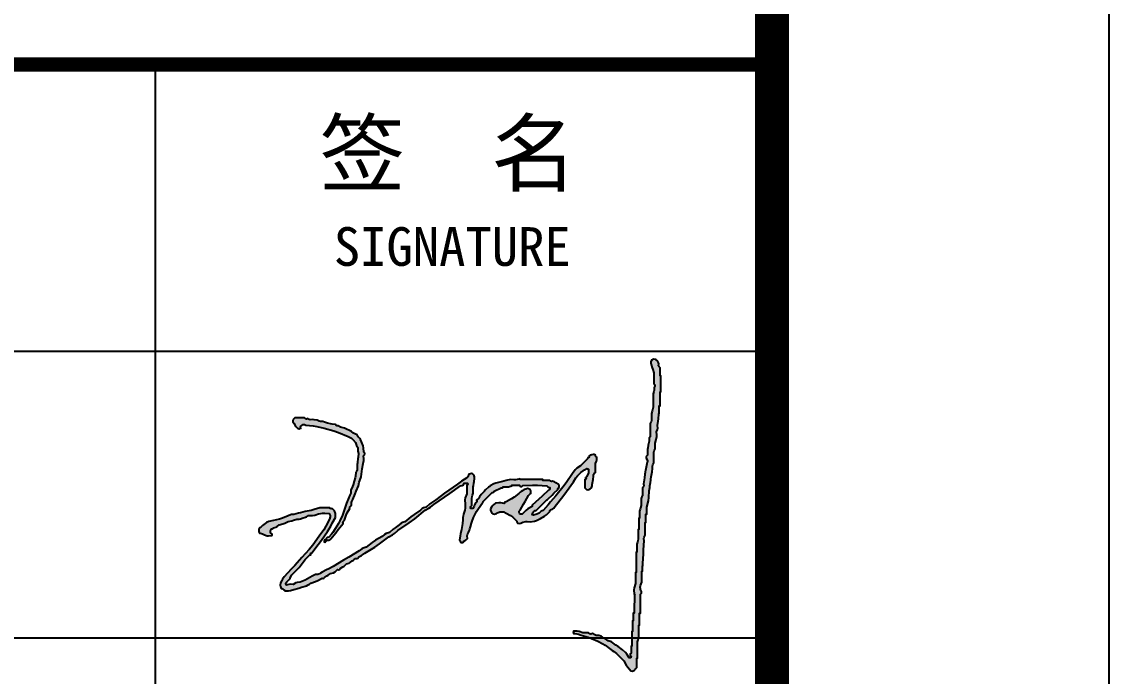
# Model space of a CAD drawing. Extents: x 40002367 to 40460080, y 192184 to 372766.
# Drawn here: x 40456855 to 40460080, y 207092 to 209033 of the extents above; entities that cross this region are included whole.
import ezdxf

# ---------------------------------------------------------------- set-up
doc = ezdxf.new("R2010")
doc.units = 0
doc.header["$LTSCALE"] = 1000
doc.header["$MEASUREMENT"] = 0
doc.layers.get('0').update_dxf_attribs({"linetype": 'CONTINUOUS'})
doc.layers.add('PUB_TEXT', color=7, linetype='CONTINUOUS')
doc.layers.add('PUB_TITLE', color=4, linetype='CONTINUOUS')
doc.styles.add('TQ', font='')
doc.styles.get('TQ').set_extended_font_data('SimSun')

# ---------------------------------------------------------------- blocks, each defined once
blk = doc.blocks.new('WG')
at = {"color": 247}
for points in [[(26645150.7, 433028.5), (26645154.8, 433026.6), (26645156.5, 433022.3), (26645154.9, 433018.1), (26645173.6, 433016.4), (26645183.1, 433014.3), (26645200.7, 433007.7), (26645240.7, 432996), (26645260.4, 432988.8), (26645298.7, 432972.3), (26645327.6, 432957.3), (26645341.6, 432948.4), (26645367.4, 432928.5), (26645384.4, 432917.4), (26645392.8, 432911.5), (26645409.1, 432899.3), (26645426.6, 432881.8), (26645435.3, 432873.1), (26645452.9, 432855.6), (26645467.4, 432830.9), (26645475.9, 432819), (26645494.5, 432797.2), (26645502.8, 432795.1), (26645508.6, 432796.2), (26645515.4, 432801.4), (26645521.2, 432807.2), (26645524.1, 432810.1), (26645530, 432816), (26645530, 432838.5), (26645530, 432849.7), (26645530, 432872.2), (26645531.6, 432872.2), (26645532.5, 432872.2), (26645534.1, 432872.2), (26645534.1, 432910.6), (26645534.1, 432929.8), (26645534.1, 432968.1), (26645537.5, 432981.4), (26645539.1, 432988.1), (26645542.5, 433001.4), (26645542.5, 433028.1), (26645542.5, 433041.4), (26645542.5, 433068.1), (26645544.1, 433068.1), (26645545, 433068.1), (26645546.6, 433068.1), (26645546.6, 433096.5), (26645546.6, 433110.6), (26645546.6, 433139), (26645548.3, 433139), (26645549.1, 433139), (26645550.8, 433139), (26645550.8, 433184), (26645550.8, 433206.5), (26645550.8, 433251.5), (26645557.2, 433256.9), (26645558.1, 433265.7), (26645552.9, 433272.3), (26645549.9, 433292.3), (26645551.3, 433303.7), (26645559.1, 433322.3), (26645559.1, 433349), (26645559.1, 433362.3), (26645559.1, 433389), (26645560.8, 433389), (26645561.6, 433389), (26645563.3, 433389), (26645563.3, 433394), (26645563.3, 433396.5), (26645563.3, 433401.5), (26645564.1, 433414.9), (26645564.5, 433421.5), (26645565.4, 433434.9), (26645568.7, 433488.2), (26645570.4, 433514.9), (26645573.7, 433568.2), (26645571.9, 433581.7), (26645573.4, 433589.7), (26645580, 433601.6), (26645580, 433631.6), (26645580, 433646.6), (26645580, 433676.6), (26645581.6, 433676.6), (26645582.5, 433676.6), (26645584.1, 433676.6), (26645584.1, 433696.6), (26645584.1, 433706.6), (26645584.1, 433726.6), (26645585.8, 433726.6), (26645586.6, 433726.6), (26645588.3, 433726.6), (26645588.3, 433743.3), (26645588.3, 433751.6), (26645588.3, 433768.3), (26645598.7, 433805.6), (26645601.7, 433825.4), (26645602.9, 433864.1), (26645606.2, 433884.1), (26645607.9, 433894.1), (26645611.2, 433914.1), (26645612.9, 433927.5), (26645613.7, 433934.1), (26645615.4, 433947.5), (26645618.7, 433967.5), (26645620.4, 433977.5), (26645623.7, 433997.5), (26645622.8, 434011), (26645624.2, 434018.6), (26645630, 434030.8), (26645630, 434055.8), (26645630, 434068.3), (26645630, 434093.3), (26645633.3, 434101.7), (26645635, 434105.9), (26645638.3, 434114.2), (26645637.9, 434136), (26645639.2, 434147.2), (26645644.6, 434168.4), (26645647.9, 434186.4), (26645648.3, 434195.9), (26645646.6, 434214.2), (26645652.7, 434228.2), (26645654, 434236.6), (26645652.9, 434251.7), (26645656.2, 434278.4), (26645657.9, 434291.7), (26645661.2, 434318.4), (26645662.1, 434325.1), (26645662.5, 434328.4), (26645663.3, 434335.1), (26645663.3, 434348.4), (26645663.3, 434355.1), (26645663.3, 434368.4), (26645665, 434368.4), (26645665.8, 434368.4), (26645667.5, 434368.4), (26645667.5, 434401.8), (26645667.5, 434418.4), (26645667.5, 434451.8), (26645669.2, 434451.8), (26645670, 434451.8), (26645671.7, 434451.8), (26645671.7, 434490.1), (26645671.7, 434509.3), (26645671.7, 434547.6), (26645670, 434547.6), (26645669.2, 434547.6), (26645667.5, 434547.6), (26645667.5, 434566), (26645667.5, 434575.1), (26645667.5, 434593.5), (26645664.2, 434598.5), (26645662.5, 434601), (26645659.2, 434606), (26645659.7, 434617.9), (26645658.3, 434624.5), (26645652.9, 434635.1), (26645645.4, 434641.9), (26645640, 434644.4), (26645630, 434645.6), (26645625.1, 434642.8), (26645622.6, 434641.5), (26645617.5, 434639.3), (26645613.6, 434630.1), (26645613.1, 434624.1), (26645615.4, 434614.3), (26645621, 434594.2), (26645624, 434584.2), (26645630, 434564.3), (26645630, 434539.3), (26645630, 434526.8), (26645630, 434501.8), (26645636.5, 434494.2), (26645637.2, 434485.4), (26645632.1, 434476.8), (26645632, 434461.6), (26645630.7, 434453.7), (26645625.8, 434439.3), (26645625.8, 434407.6), (26645625.8, 434391.8), (26645625.8, 434360.1), (26645622.5, 434345.1), (26645620.8, 434337.6), (26645617.5, 434322.6), (26645617.5, 434305.9), (26645617.5, 434297.6), (26645617.5, 434280.9), (26645614.1, 434274.2), (26645612.5, 434270.9), (26645609.1, 434264.2), (26645609.1, 434232.5), (26645609.1, 434216.7), (26645609.1, 434185), (26645603.6, 434176.3), (26645602.1, 434170.3), (26645602.9, 434160), (26645599.6, 434143.4), (26645597.9, 434135), (26645594.6, 434118.4), (26645593.7, 434114.2), (26645593.3, 434112.1), (26645592.5, 434107.9), (26645592.5, 434095.4), (26645592.5, 434089.2), (26645592.5, 434076.7), (26645585.2, 434067.5), (26645584.5, 434057.6), (26645590.4, 434047.5), (26645592.6, 434043), (26645592.6, 434039.5), (26645590.4, 434035), (26645587.1, 434015), (26645585.4, 434005), (26645582, 433985), (26645580, 433976.7), (26645579.2, 433972.6), (26645577.9, 433964.2), (26645574.5, 433940.8), (26645572.9, 433929.1), (26645569.5, 433905.8), (26645571.4, 433895.7), (26645569.7, 433888.9), (26645563.3, 433880.8), (26645563.3, 433862.5), (26645563.3, 433853.3), (26645563.3, 433835), (26645560, 433828.3), (26645558.3, 433825), (26645555, 433818.3), (26645555, 433801.6), (26645555, 433793.3), (26645555, 433776.6), (26645551.6, 433763.3), (26645550, 433756.6), (26645546.6, 433743.3), (26645546.6, 433726.6), (26645546.6, 433718.3), (26645546.6, 433701.6), (26645545, 433701.6), (26645544.1, 433701.6), (26645542.5, 433701.6), (26645542.5, 433674.9), (26645542.5, 433661.6), (26645542.5, 433634.9), (26645540.8, 433634.9), (26645540, 433634.9), (26645538.3, 433634.9), (26645538.3, 433613.2), (26645538.3, 433602.4), (26645538.3, 433580.7), (26645535, 433567.4), (26645533.3, 433560.7), (26645530, 433547.4), (26645530, 433529.1), (26645530, 433519.9), (26645530, 433501.5), (26645528.3, 433501.5), (26645527.5, 433501.5), (26645525.8, 433501.5), (26645525.8, 433453.2), (26645525.8, 433429), (26645525.8, 433380.7), (26645524.1, 433380.7), (26645523.3, 433380.7), (26645521.6, 433380.7), (26645521.6, 433354), (26645521.6, 433340.7), (26645521.6, 433314), (26645513.8, 433290), (26645512.1, 433276.7), (26645513.3, 433251.5), (26645516.5, 433250.3), (26645517.7, 433245.7), (26645515.4, 433243.2), (26645516.1, 433221.5), (26645515.7, 433210.5), (26645513.3, 433189), (26645513.3, 433169), (26645513.3, 433159), (26645513.3, 433139), (26645511.6, 433139), (26645510.8, 433139), (26645509.1, 433139), (26645509.1, 433120.6), (26645509.1, 433111.5), (26645509.1, 433093.1), (26645507.4, 433093.1), (26645506.6, 433093.1), (26645504.9, 433093.1), (26645504.9, 433068.1), (26645504.9, 433055.6), (26645504.9, 433030.6), (26645503.3, 433030.6), (26645502.4, 433030.6), (26645500.8, 433030.6), (26645500.8, 432995.6), (26645500.8, 432978.1), (26645500.8, 432943.1), (26645499.1, 432943.1), (26645498.3, 432943.1), (26645496.6, 432943.1), (26645496.6, 432926.4), (26645496.6, 432918.1), (26645496.6, 432901.4), (26645490.8, 432898.1), (26645489.7, 432889.4), (26645494.5, 432884.7), (26645495.5, 432878.9), (26645489.9, 432873.4), (26645484.1, 432874.3), (26645470.7, 432895.3), (26645462.5, 432905.1), (26645444.5, 432922.2), (26645418.6, 432940.4), (26645405.6, 432949.6), (26645379.9, 432968.1), (26645360.7, 432975.2), (26645351.3, 432979.9), (26645334.1, 432991), (26645323.9, 432999.2), (26645317.5, 433002.3), (26645304.9, 433005.6), (26645289.1, 433006.9), (26645280.8, 433009.7), (26645267.4, 433018.1), (26645257.7, 433015.1), (26645250.6, 433016.3), (26645242.4, 433022.3), (26645229.1, 433022.3), (26645222.4, 433022.3), (26645209, 433022.3), (26645188.3, 433029.9), (26645176.9, 433032.1), (26645154.9, 433032.7), (26645153.2, 433031), (26645152.4, 433030.2)], [(26643492, 434287.1), (26643489.7, 434279), (26643490.9, 434273), (26643496.2, 434266.3), (26643503, 434252.4), (26643507.8, 434245.7), (26643519.1, 434235), (26643523.1, 434233.5), (26643525.3, 434233.1), (26643529.5, 434233), (26643531.7, 434235.6), (26643534.7, 434236.4), (26643537.8, 434235), (26643536.1, 434242), (26643538.2, 434247.7), (26643544.1, 434251.7), (26643551.1, 434257.7), (26643559.1, 434258.5), (26643567, 434253.8), (26643610.6, 434249.1), (26643632.4, 434245.7), (26643675.4, 434237.1), (26643733.2, 434220.7), (26643761.7, 434210.6), (26643817.1, 434187.1), (26643837.2, 434176.9), (26643846.7, 434169.2), (26643860.8, 434151.7), (26643865.2, 434139.4), (26643868.2, 434133.4), (26643875.4, 434122.5), (26643875.3, 434107.4), (26643876.2, 434099.7), (26643879.6, 434085), (26643877.1, 434065), (26643875.8, 434055), (26643873.3, 434035), (26643872.5, 434028.3), (26643872.1, 434025), (26643871.2, 434018.3), (26643871.2, 434005), (26643871.2, 433998.3), (26643871.2, 433985), (26643867.9, 433980), (26643866.2, 433977.5), (26643862.9, 433972.5), (26643861.1, 433952.3), (26643859.4, 433942.2), (26643854.6, 433922.5), (26643847.8, 433900.3), (26643843.6, 433889.3), (26643833.7, 433868.3), (26643834.3, 433856.4), (26643832.9, 433849.8), (26643827.5, 433839.1), (26643808.5, 433792.2), (26643799.7, 433768.4), (26643783.7, 433720.3), (26643768.7, 433686.6), (26643759.9, 433670.2), (26643740, 433639.1), (26643727.1, 433617.6), (26643719.4, 433607.4), (26643702.5, 433589.1), (26643693.6, 433588.3), (26643687.5, 433581.3), (26643687.9, 433572.4), (26643682.4, 433573.4), (26643677.9, 433571.1), (26643675.4, 433566.1), (26643676.1, 433562.5), (26643680.3, 433560.4), (26643683.7, 433562), (26643687.9, 433566.1), (26643690, 433568.2), (26643694.1, 433572.4), (26643703.1, 433571.9), (26643708.8, 433574.2), (26643715, 433580.7), (26643744.4, 433616.3), (26643759, 433634.3), (26643787.9, 433670.3), (26643787.3, 433679.3), (26643789.6, 433685.1), (26643796.2, 433691.2), (26643806.6, 433719.5), (26643812.9, 433733.5), (26643827.5, 433759.9), (26643828.9, 433769.2), (26643831.4, 433774.1), (26643837.9, 433780.8), (26643837.5, 433794.5), (26643839.5, 433802.2), (26643846.2, 433814.1), (26643858.6, 433846.2), (26643865.3, 433862), (26643879.6, 433893.3), (26643883.4, 433915.4), (26643886.4, 433926.4), (26643894.2, 433947.5), (26643899.2, 433979.2), (26643901.7, 433995), (26643906.7, 434026.7), (26643910, 434044.7), (26643910.4, 434054.2), (26643908.8, 434072.5), (26643915.1, 434077.9), (26643916, 434086.8), (26643910.8, 434093.3), (26643909.1, 434119), (26643906.1, 434132.1), (26643896.2, 434155.9), (26643890.4, 434168.4), (26643886.5, 434174.5), (26643877.5, 434185), (26643874.7, 434189.9), (26643873.4, 434192.4), (26643871.2, 434197.5), (26643856.9, 434203), (26643850, 434206.9), (26643837.9, 434216.3), (26643821.2, 434224.6), (26643812.9, 434228.8), (26643796.2, 434237.1), (26643780.6, 434239.8), (26643772.8, 434242.4), (26643758.7, 434249.6), (26643751.4, 434250.9), (26643747.5, 434252.9), (26643742, 434258), (26643723.5, 434259.9), (26643714.2, 434261.6), (26643696.2, 434266.3), (26643684.1, 434268.9), (26643678, 434271), (26643667, 434276.7), (26643653.5, 434275.6), (26643645.9, 434277), (26643633.7, 434283), (26643617.3, 434286.3), (26643608.6, 434286.7), (26643592, 434285.1), (26643587, 434288.4), (26643584.5, 434290.1), (26643579.5, 434293.4), (26643571.7, 434290.1), (26643564.7, 434291.5), (26643558.7, 434297.6), (26643536.2, 434297.6), (26643524.9, 434297.6), (26643502.4, 434297.6), (26643498.2, 434293.4), (26643496.2, 434291.3)], [(26643287.8, 433637), (26643288.1, 433627.7), (26643288.9, 433622.9), (26643291.9, 433614.1), (26643304.2, 433612.2), (26643310.5, 433610), (26643321.1, 433603.7), (26643337, 433598.3), (26643346.2, 433597.4), (26643362.8, 433599.5), (26643366.6, 433601.4), (26643367.7, 433606.7), (26643364.9, 433609.9), (26643358.9, 433614.3), (26643356.5, 433619.1), (26643356.5, 433626.6), (26643359.3, 433631.4), (26643360.6, 433633.9), (26643362.8, 433639.1), (26643368.3, 433638.1), (26643372.8, 433640.3), (26643375.3, 433645.3), (26643389.5, 433649.9), (26643396.4, 433653.4), (26643408.6, 433662), (26643431, 433668.4), (26643442, 433672.6), (26643462.8, 433682.8), (26643483.2, 433687.1), (26643493.3, 433690.1), (26643512.8, 433697.4), (26643528, 433697), (26643536.1, 433698.3), (26643550.3, 433703.7), (26643564.4, 433707.4), (26643571.4, 433710.5), (26643583.7, 433718.3), (26643607.4, 433718.6), (26643619.7, 433720.8), (26643642, 433728.7), (26643666.8, 433732.1), (26643679.6, 433732.5), (26643704.5, 433730.8), (26643711.1, 433719.1), (26643711.7, 433709.8), (26643706.6, 433697.4), (26643686.2, 433654.6), (26643673.9, 433633.8), (26643646.2, 433595.3), (26643607.7, 433542.6), (26643587.2, 433517.1), (26643544.1, 433468.2), (26643501.3, 433422.6), (26643480.1, 433399.7), (26643437.8, 433353.6), (26643429, 433339.7), (26643424.9, 433332.6), (26643417, 433318.2), (26643414.8, 433304.9), (26643415.8, 433297.1), (26643421.1, 433284.8), (26643426.6, 433285.8), (26643431.1, 433283.6), (26643433.6, 433278.6), (26643437.7, 433277.8), (26643440.1, 433276.1), (26643442, 433272.3), (26643463.8, 433271.2), (26643475.2, 433272.5), (26643496.2, 433278.6), (26643526.2, 433287.6), (26643541.2, 433292.2), (26643571.2, 433301.5), (26643581.5, 433306.7), (26643586.5, 433309.7), (26643596.2, 433316.1), (26643623.7, 433326.5), (26643637.2, 433332.9), (26643662.9, 433347.3), (26643668.6, 433345.3), (26643673.6, 433346.8), (26643677.4, 433351.5), (26643692.3, 433359.6), (26643699.4, 433364.2), (26643712.9, 433374.4), (26643731.4, 433378.8), (26643740.9, 433384.1), (26643754.6, 433397.4), (26643761.5, 433395.6), (26643767.2, 433397.8), (26643771.2, 433403.6), (26643787.1, 433413), (26643794.8, 433418.5), (26643808.7, 433430.7), (26643823.4, 433435), (26643830.7, 433439.2), (26643842.1, 433449.5), (26643850.6, 433453.7), (26643854.6, 433456.9), (26643860.8, 433464), (26643869.8, 433463.4), (26643875.6, 433465.7), (26643881.7, 433472.4), (26643896.5, 433480.5), (26643903.6, 433485.1), (26643917.1, 433495.3), (26643975.9, 433530.2), (26644004.5, 433549.5), (26644058.8, 433591.2), (26644081.9, 433603.8), (26644093, 433611.5), (26644113, 433628.7), (26644180.1, 433674), (26644212.7, 433698.3), (26644275.5, 433749.5), (26644296.7, 433761), (26644306.8, 433767.7), (26644325.5, 433782.9), (26644389.2, 433826.6), (26644420.8, 433848.7), (26644483.9, 433893.3), (26644495, 433895.5), (26644501.2, 433900.1), (26644506.8, 433910), (26644514.3, 433910), (26644518.1, 433910), (26644525.6, 433910), (26644528.4, 433905.6), (26644526.3, 433899.3), (26644521.4, 433897.5), (26644521.4, 433877.5), (26644521.4, 433867.5), (26644521.4, 433847.5), (26644512.4, 433823.8), (26644510.2, 433810.3), (26644511, 433784.9), (26644511.1, 433761.4), (26644509.4, 433749.2), (26644502.6, 433726.6), (26644499.8, 433713.5), (26644498.9, 433706.7), (26644498.5, 433693.3), (26644495.1, 433669.9), (26644493.5, 433658.3), (26644490.1, 433634.9), (26644484, 433610.2), (26644481.5, 433597.6), (26644477.6, 433572.4), (26644480.5, 433567.6), (26644481.8, 433565.1), (26644483.9, 433559.9), (26644491.1, 433557.2), (26644497.3, 433558.5), (26644502.6, 433564.1), (26644512.6, 433570.4), (26644517.4, 433574.3), (26644525.6, 433582.8), (26644524.2, 433597.1), (26644525.6, 433605.3), (26644531.8, 433618.2), (26644536.8, 433631.6), (26644539.3, 433638.2), (26644544.3, 433651.6), (26644549.4, 433673.7), (26644552.7, 433684.6), (26644561, 433705.8), (26644580, 433742.3), (26644591, 433760), (26644615.2, 433793.3), (26644617.4, 433796.2), (26644618.3, 433798), (26644619.3, 433801.6), (26644640.2, 433822.5), (26644650.6, 433832.9), (26644671.4, 433853.7), (26644677.2, 433855.4), (26644680.2, 433857.4), (26644683.9, 433862), (26644700.6, 433870.4), (26644708.9, 433874.5), (26644725.6, 433882.9), (26644731.1, 433882.2), (26644735.4, 433884.3), (26644738.1, 433889.1), (26644758.2, 433888.4), (26644768.5, 433889.2), (26644788.1, 433893.3), (26644788.1, 433895), (26644788.1, 433895.8), (26644788.1, 433897.5), (26644806.5, 433897.5), (26644815.6, 433897.5), (26644834, 433897.5), (26644839.4, 433891.1), (26644848.2, 433890.2), (26644854.8, 433895.4), (26644911.4, 433897.9), (26644940, 433897.5), (26644996.5, 433893.3), (26645002, 433888.3), (26645005.9, 433886.4), (26645013.2, 433885), (26645014.9, 433878.1), (26645012.8, 433872.4), (26645006.9, 433868.3), (26644967.7, 433832.5), (26644948.1, 433814.6), (26644909, 433778.7), (26644909, 433776.2), (26644909, 433774.9), (26644909, 433772.4), (26644883.6, 433757), (26644871.6, 433747.6), (26644850.6, 433726.6), (26644843.9, 433725.3), (26644839.3, 433726.4), (26644834, 433730.8), (26644831.2, 433738), (26644832.6, 433744.2), (26644838.1, 433749.5), (26644858, 433784.6), (26644868, 433802.1), (26644888.1, 433837), (26644893.1, 433842), (26644895.6, 433844.5), (26644900.6, 433849.5), (26644902, 433858.8), (26644901, 433864.3), (26644896.5, 433872.5), (26644887.7, 433877.4), (26644880.9, 433878), (26644871.5, 433874.5), (26644864.1, 433873.3), (26644860.2, 433871.3), (26644854.8, 433866.2), (26644844.1, 433860.8), (26644838.9, 433857.3), (26644829.8, 433849.5), (26644801.7, 433826.9), (26644786.5, 433816.8), (26644754.8, 433799.5), (26644748.4, 433798), (26644744.9, 433795.1), (26644742.3, 433789.1), (26644722.5, 433792.4), (26644712.2, 433792.8), (26644692.3, 433791.2), (26644681.4, 433783.1), (26644676.3, 433778.4), (26644667.3, 433768.3), (26644662.8, 433757.5), (26644662.3, 433750.4), (26644665.2, 433739.1), (26644669.7, 433731.3), (26644675, 433727.8), (26644683.9, 433726.6), (26644697.6, 433730.6), (26644704.4, 433733.1), (26644717.3, 433739.1), (26644732.4, 433740.7), (26644741, 433739.3), (26644754.8, 433732.9), (26644780, 433719.1), (26644792, 433710.5), (26644813.1, 433691.2), (26644817.3, 433684.1), (26644819.1, 433680.3), (26644821.5, 433672.4), (26644835, 433671.3), (26644842.6, 433672.7), (26644854.8, 433678.7), (26644871.2, 433682), (26644879.9, 433682.4), (26644896.5, 433680.8), (26644922.2, 433685.2), (26644935.1, 433689.1), (26644959, 433699.5), (26644982.5, 433713.4), (26644993.7, 433722), (26645013.2, 433741.2), (26645013.5, 433745.7), (26645014.5, 433748.2), (26645017.3, 433751.6), (26645031.2, 433756.9), (26645038.1, 433762.3), (26645046.5, 433774.5), (26645090.3, 433831.7), (26645112, 433860.5), (26645154.9, 433918.3), (26645169, 433942.3), (26645178.1, 433953.7), (26645198.6, 433972.5), (26645212, 433983.5), (26645219.2, 433988.6), (26645234.1, 433997.5), (26645237.1, 433995.3), (26645238.8, 433994.5), (26645242.4, 433993.3), (26645244, 433978.2), (26645242.6, 433969.6), (26645236.1, 433955.8), (26645232.6, 433950.4), (26645230.5, 433947.8), (26645225.7, 433943.3), (26645228.6, 433938.9), (26645226.5, 433932.6), (26645221.6, 433930.8), (26645221.6, 433911.6), (26645221.6, 433902.1), (26645221.6, 433882.9), (26645225.7, 433878.7), (26645227.8, 433876.6), (26645232, 433872.5), (26645240.2, 433870.3), (26645246, 433871.5), (26645252.8, 433876.6), (26645258.1, 433880.5), (26645260.4, 433883.3), (26645263.2, 433889.1), (26645264.1, 433894.1), (26645264.5, 433896.6), (26645265.3, 433901.6), (26645268.6, 433921.6), (26645270.3, 433931.6), (26645273.6, 433951.7), (26645273.7, 433961), (26645276.6, 433966.9), (26645284.1, 433972.5), (26645284.1, 433994.2), (26645284.1, 434005), (26645284.1, 434026.7), (26645291.5, 434040.1), (26645293.4, 434048.8), (26645292.4, 434064.2), (26645287.3, 434067.3), (26645285, 434070.7), (26645284.1, 434076.7), (26645276.1, 434079.4), (26645271.5, 434079.8), (26645263.2, 434078.8), (26645256.5, 434076.6), (26645253.1, 434075.3), (26645246.6, 434072.5), (26645247.5, 434067), (26645245.3, 434062.5), (26645240.3, 434060), (26645238, 434057.1), (26645237.1, 434055.3), (26645236.1, 434051.7), (26645220.3, 434035.8), (26645212.4, 434027.9), (26645196.5, 434012.1), (26645174.1, 433999), (26645163.7, 433989.5), (26645148.6, 433968.3), (26645111.8, 433912.7), (26645091.7, 433885.9), (26645048.6, 433835), (26645018.7, 433799.8), (26645003.7, 433782.3), (26644973.6, 433747.4), (26644963.3, 433743.9), (26644958.2, 433740.7), (26644950.7, 433732.9), (26644937.8, 433726.7), (26644931.1, 433724.1), (26644917.3, 433720.3), (26644915.1, 433723), (26644912.2, 433723.7), (26644909, 433722.4), (26644913, 433734.3), (26644917.5, 433740.3), (26644927.7, 433747.4), (26644930.3, 433746.7), (26644932.4, 433747.4), (26644934, 433749.5), (26644959, 433774.5), (26644971.5, 433787), (26644996.5, 433812), (26644999.8, 433813.7), (26645001.5, 433814.5), (26645004.8, 433816.2), (26645027.3, 433838.7), (26645038.6, 433850), (26645061.1, 433872.5), (26645061.2, 433876.6), (26645063.4, 433879.5), (26645067.3, 433880.8), (26645069.8, 433889.8), (26645068.6, 433896.2), (26645063.2, 433903.7), (26645049.9, 433911.4), (26645043.2, 433915.1), (26645029.8, 433922.5), (26645023.5, 433919.9), (26645017.5, 433921.3), (26645013.2, 433926.6), (26644996.5, 433926.6), (26644988.2, 433926.6), (26644971.5, 433926.6), (26644971.5, 433928.3), (26644971.5, 433929.1), (26644971.5, 433930.8), (26644918.1, 433930.8), (26644891.5, 433930.8), (26644838.1, 433930.8), (26644836.9, 433934), (26644832.4, 433935.2), (26644829.8, 433932.9), (26644810, 433929.6), (26644799.7, 433929.2), (26644779.8, 433930.8), (26644754.6, 433925.7), (26644742.1, 433922.8), (26644717.3, 433916.2), (26644693.8, 433909.8), (26644682.3, 433905.1), (26644661, 433893.3), (26644657.4, 433890.1), (26644655.1, 433888.8), (26644650.6, 433887.1), (26644633.1, 433869.5), (26644624.3, 433860.8), (26644606.8, 433843.3), (26644597.7, 433828.7), (26644592.1, 433821.9), (26644579.7, 433810), (26644581.7, 433804.2), (26644580.3, 433799.2), (26644575.6, 433795.4), (26644568.1, 433781.2), (26644564.3, 433774.1), (26644556.8, 433759.9), (26644552.6, 433759.9), (26644550.6, 433759.9), (26644546.4, 433759.9), (26644543.8, 433766.3), (26644545.3, 433772.2), (26644550.6, 433776.6), (26644550.6, 433793.3), (26644550.6, 433801.6), (26644550.6, 433818.3), (26644553.9, 433831.6), (26644555.6, 433838.3), (26644558.9, 433851.6), (26644558.9, 433862.5), (26644558.9, 433867.9), (26644558.9, 433878.7), (26644559.7, 433884.6), (26644560.2, 433887.5), (26644561, 433893.3), (26644563.5, 433910.8), (26644564.7, 433919.6), (26644567.2, 433937.1), (26644567.2, 433947.6), (26644565.2, 433953.6), (26644558.9, 433962.1), (26644553.7, 433966.6), (26644548.9, 433967.8), (26644542.2, 433966.2), (26644540, 433963.6), (26644537.1, 433962.8), (26644533.9, 433964.2), (26644527, 433948.4), (26644520.8, 433940.8), (26644506.8, 433930.8), (26644489.7, 433922.2), (26644481.5, 433916.6), (26644467.2, 433903.7), (26644414.4, 433868.7), (26644388.5, 433850.3), (26644338, 433812), (26644313.9, 433795.6), (26644302.2, 433786.8), (26644279.7, 433768.3), (26644265, 433763.9), (26644257.7, 433759.8), (26644246.3, 433749.5), (26644208.8, 433723.2), (26644190.4, 433709.4), (26644154.6, 433680.8), (26644140, 433676.4), (26644132.6, 433672.3), (26644121.3, 433662), (26644097, 433645.9), (26644085.2, 433637.1), (26644063, 433618.2), (26644043.8, 433611.8), (26644034.4, 433606.4), (26644019.2, 433593.2), (26643980, 433571), (26643961, 433558.4), (26643925.4, 433530.7), (26643907.5, 433524.4), (26643898.7, 433519.6), (26643883.7, 433507.8), (26643822.1, 433471.1), (26643791.2, 433452.8), (26643729.5, 433416.1), (26643702.9, 433402.8), (26643689.5, 433396.1), (26643662.9, 433382.8), (26643653.9, 433375.5), (26643648.6, 433372.4), (26643637.9, 433368.2), (26643623.9, 433367.5), (26643616.4, 433365.2), (26643604.5, 433357.8), (26643576.9, 433342.3), (26643562.6, 433335.2), (26643533.7, 433322.3), (26643516.3, 433321.2), (26643507.1, 433318.4), (26643492, 433309.8), (26643475.2, 433310.2), (26643466.7, 433309.3), (26643450.3, 433305.7), (26643448.4, 433313.1), (26643449.6, 433318.5), (26643454.5, 433324.4), (26643467.6, 433338.4), (26643473.3, 433346.7), (26643481.6, 433364), (26643499.9, 433382.4), (26643509.1, 433391.5), (26643527.4, 433409.9), (26643550.6, 433441.3), (26643563.2, 433456.4), (26643589.9, 433484.9), (26643592.4, 433484.9), (26643593.7, 433484.9), (26643596.2, 433484.9), (26643595.2, 433490.4), (26643597.5, 433494.8), (26643602.4, 433497.4), (26643640.4, 433547.1), (26643659.1, 433572.1), (26643696.2, 433622.4), (26643714.8, 433655.6), (26643723.9, 433672.3), (26643742, 433705.8), (26643743.7, 433721.6), (26643742.8, 433730.2), (26643737.9, 433745.4), (26643732, 433751.2), (26643729.1, 433754.1), (26643723.3, 433759.9), (26643717.9, 433757.1), (26643711.8, 433758.9), (26643708.7, 433764.1), (26643685.4, 433764.1), (26643673.7, 433764.1), (26643650.4, 433764.1), (26643615.8, 433753.4), (26643598.2, 433748.8), (26643562.8, 433741.2), (26643536.2, 433734.5), (26643522.8, 433731.2), (26643496.2, 433724.5), (26643482.4, 433723.9), (26643475.2, 433722.1), (26643462.8, 433716.2), (26643428.7, 433702.7), (26643411, 433697.3), (26643375.3, 433689.1), (26643347.7, 433682.7), (26643333.8, 433676.4), (26643310.7, 433659.9), (26643301.5, 433650.7), (26643296.9, 433646.2)]]:
    blk.add_lwpolyline(points, close=True, dxfattribs=at)
blk = doc.blocks.new('tk0')
h = blk.add_hatch(color=247)
h.paths.add_polyline_path([(32858669.7, -1251955.3), (32858651.7, -1251950.6), (32858639.6, -1251948.1), (32858633.5, -1251945.9), (32858622.5, -1251940.2), (32858609, -1251941.4), (32858601.4, -1251939.9), (32858589.2, -1251934), (32858572.8, -1251930.6), (32858564.1, -1251930.2), (32858547.5, -1251931.9), (32858542.5, -1251928.5), (32858540, -1251926.9), (32858535, -1251923.5), (32858527.1, -1251926.8), (32858520.1, -1251925.4), (32858514.2, -1251919.4), (32858491.6, -1251919.4), (32858480.4, -1251919.4), (32858457.9, -1251919.4), (32858453.7, -1251923.5), (32858451.6, -1251925.6), (32858447.5, -1251929.8), (32858445.2, -1251938), (32858446.4, -1251943.9), (32858451.6, -1251950.6), (32858458.5, -1251964.6), (32858463.3, -1251971.2), (32858474.6, -1251981.9), (32858478.5, -1251983.4), (32858480.7, -1251983.8), (32858485, -1251984), (32858487.2, -1251981.3), (32858490.1, -1251980.6), (32858493.3, -1251981.9), (32858491.6, -1251975), (32858493.7, -1251969.3), (32858499.6, -1251965.2), (32858506.5, -1251959.2), (32858514.5, -1251958.5), (32858522.5, -1251963.1), (32858566.1, -1251967.9), (32858587.8, -1251971.2), (32858630.8, -1251979.8), (32858688.7, -1251996.3), (32858717.2, -1252006.3), (32858772.5, -1252029.8), (32858792.6, -1252040), (32858802.2, -1252047.7), (32858816.3, -1252065.2), (32858820.7, -1252077.5), (32858823.7, -1252083.5), (32858830.9, -1252094.4), (32858830.8, -1252109.5), (32858831.6, -1252117.2), (32858835.1, -1252131.9), (32858832.6, -1252151.9), (32858831.3, -1252161.9), (32858828.8, -1252181.9), (32858828, -1252188.6), (32858827.6, -1252191.9), (32858826.7, -1252198.6), (32858826.7, -1252211.9), (32858826.7, -1252218.6), (32858826.7, -1252231.9), (32858823.4, -1252236.9), (32858821.7, -1252239.4), (32858818.4, -1252244.4), (32858816.6, -1252264.6), (32858814.9, -1252274.8), (32858810.1, -1252294.5), (32858803.3, -1252316.7), (32858799.1, -1252327.6), (32858789.2, -1252348.6), (32858789.8, -1252360.6), (32858788.4, -1252367.2), (32858783, -1252377.8), (32858764, -1252424.7), (32858755.2, -1252448.5), (32858739.2, -1252496.6), (32858724.2, -1252530.3), (32858715.4, -1252546.8), (32858695.4, -1252577.9), (32858682.6, -1252599.3), (32858674.9, -1252609.5), (32858657.9, -1252627.9), (32858649.1, -1252628.7), (32858643, -1252635.7), (32858643.3, -1252644.5), (32858637.8, -1252643.6), (32858633.4, -1252645.8), (32858630.8, -1252650.8), (32858631.6, -1252654.4), (32858635.8, -1252656.5), (32858639.2, -1252655), (32858643.3, -1252650.8), (32858645.4, -1252648.7), (32858649.6, -1252644.5), (32858658.6, -1252645.1), (32858664.3, -1252642.8), (32858670.4, -1252636.2), (32858699.9, -1252600.6), (32858714.5, -1252582.7), (32858743.4, -1252546.6), (32858742.7, -1252537.6), (32858745.1, -1252531.8), (32858751.7, -1252525.8), (32858762.1, -1252497.4), (32858768.4, -1252483.5), (32858783, -1252457), (32858784.4, -1252447.8), (32858786.9, -1252442.8), (32858793.4, -1252436.2), (32858793, -1252422.4), (32858794.9, -1252414.8), (32858801.7, -1252402.8), (32858814.1, -1252370.8), (32858820.8, -1252354.9), (32858835.1, -1252323.6), (32858838.9, -1252301.5), (32858841.9, -1252290.5), (32858849.6, -1252269.4), (32858854.6, -1252237.8), (32858857.1, -1252221.9), (32858862.1, -1252190.3), (32858865.4, -1252172.2), (32858865.9, -1252162.7), (32858864.2, -1252144.4), (32858870.6, -1252139), (32858871.5, -1252130.2), (32858866.3, -1252123.6), (32858864.6, -1252098), (32858861.6, -1252084.8), (32858851.7, -1252061.1), (32858845.8, -1252048.5), (32858842, -1252042.5), (32858833, -1252031.9), (32858830.2, -1252027), (32858828.9, -1252024.5), (32858826.7, -1252019.4), (32858812.4, -1252014), (32858805.4, -1252010), (32858793.4, -1252000.6), (32858776.7, -1251992.3), (32858768.4, -1251988.1), (32858751.7, -1251979.8), (32858736.1, -1251977.1), (32858728.3, -1251974.5), (32858714.2, -1251967.3), (32858706.9, -1251966), (32858703, -1251964.1), (32858697.5, -1251959), (32858679, -1251957)])
h.paths.add_polyline_path([(32858640.8, -1252452.8), (32858629.2, -1252452.8), (32858605.8, -1252452.8), (32858571.3, -1252463.5), (32858553.7, -1252468.1), (32858518.3, -1252475.7), (32858491.6, -1252482.4), (32858478.3, -1252485.7), (32858451.6, -1252492.4), (32858437.9, -1252493.1), (32858430.7, -1252494.9), (32858418.3, -1252500.8), (32858384.2, -1252514.2), (32858366.5, -1252519.7), (32858330.8, -1252527.8), (32858303.2, -1252534.2), (32858289.2, -1252540.5), (32858266.2, -1252557), (32858257, -1252566.2), (32858252.4, -1252570.8), (32858243.3, -1252579.9), (32858243.6, -1252589.2), (32858244.4, -1252594), (32858247.4, -1252602.9), (32858259.7, -1252604.7), (32858265.9, -1252606.9), (32858276.6, -1252613.3), (32858292.5, -1252618.6), (32858301.7, -1252619.6), (32858318.3, -1252617.4), (32858322.1, -1252615.6), (32858323.1, -1252610.2), (32858320.4, -1252607), (32858314.3, -1252602.6), (32858311.9, -1252597.8), (32858312, -1252590.4), (32858314.8, -1252585.5), (32858316.1, -1252583), (32858318.3, -1252577.9), (32858323.8, -1252578.8), (32858328.2, -1252576.6), (32858330.8, -1252571.6), (32858345, -1252567), (32858351.9, -1252563.5), (32858364.1, -1252554.9), (32858386.4, -1252548.6), (32858397.5, -1252544.3), (32858418.3, -1252534.1), (32858438.7, -1252529.8), (32858448.8, -1252526.8), (32858468.3, -1252519.5), (32858483.5, -1252520), (32858491.6, -1252518.6), (32858505.8, -1252513.3), (32858519.9, -1252509.5), (32858526.9, -1252506.5), (32858539.2, -1252498.7), (32858562.9, -1252498.4), (32858575.2, -1252496.2), (32858597.5, -1252488.2), (32858622.3, -1252484.8), (32858635.1, -1252484.4), (32858660, -1252486.2), (32858666.6, -1252497.8), (32858667.2, -1252507.1), (32858662.1, -1252519.5), (32858641.7, -1252562.3), (32858629.4, -1252583.1), (32858601.7, -1252621.6), (32858563.2, -1252674.3), (32858542.7, -1252699.8), (32858499.6, -1252748.7), (32858456.8, -1252794.4), (32858435.6, -1252817.3), (32858393.3, -1252863.3), (32858384.5, -1252877.2), (32858380.3, -1252884.3), (32858372.5, -1252898.8), (32858370.3, -1252912), (32858371.2, -1252919.8), (32858376.6, -1252932.1), (32858382.1, -1252931.1), (32858386.6, -1252933.4), (32858389.1, -1252938.3), (32858393.2, -1252939.1), (32858395.6, -1252940.9), (32858397.5, -1252944.6), (32858419.2, -1252945.7), (32858430.7, -1252944.4), (32858451.6, -1252938.3), (32858481.7, -1252929.3), (32858496.7, -1252924.7), (32858526.7, -1252915.4), (32858537, -1252910.2), (32858542, -1252907.3), (32858551.7, -1252900.8), (32858579.2, -1252890.4), (32858592.7, -1252884.1), (32858618.3, -1252869.6), (32858624.1, -1252871.6), (32858629.1, -1252870.1), (32858632.9, -1252865.4), (32858647.7, -1252857.3), (32858654.9, -1252852.7), (32858668.4, -1252842.5), (32858686.9, -1252838.1), (32858696.4, -1252832.9), (32858710, -1252819.6), (32858716.9, -1252821.3), (32858722.6, -1252819.2), (32858726.7, -1252813.3), (32858742.6, -1252803.9), (32858750.2, -1252798.4), (32858764.2, -1252786.2), (32858778.9, -1252781.9), (32858786.2, -1252777.8), (32858797.6, -1252767.5), (32858806, -1252763.2), (32858810.1, -1252760.1), (32858816.3, -1252752.9), (32858825.3, -1252753.5), (32858831.1, -1252751.2), (32858837.1, -1252744.6), (32858852, -1252736.5), (32858859.1, -1252731.8), (32858872.6, -1252721.6), (32858931.4, -1252686.7), (32858960, -1252667.4), (32859014.3, -1252625.8), (32859037.4, -1252613.1), (32859048.5, -1252605.5), (32859068.4, -1252588.3), (32859135.6, -1252542.9), (32859168.2, -1252518.6), (32859231, -1252467.4), (32859252.1, -1252456), (32859262.3, -1252449.2), (32859281, -1252434.1), (32859344.6, -1252390.3), (32859376.3, -1252368.2), (32859439.4, -1252323.6), (32859450.5, -1252321.4), (32859456.7, -1252316.8), (32859462.3, -1252307), (32859469.8, -1252307), (32859473.5, -1252307), (32859481, -1252307), (32859483.9, -1252311.4), (32859481.8, -1252317.7), (32859476.9, -1252319.5), (32859476.9, -1252339.5), (32859476.9, -1252349.5), (32859476.9, -1252369.5), (32859467.9, -1252393.2), (32859465.6, -1252406.6), (32859466.5, -1252432), (32859466.6, -1252455.6), (32859464.9, -1252467.7), (32859458.1, -1252490.3), (32859455.3, -1252503.5), (32859454.4, -1252510.2), (32859453.9, -1252523.7), (32859450.6, -1252547), (32859448.9, -1252558.7), (32859445.6, -1252582), (32859439.5, -1252606.8), (32859436.9, -1252619.3), (32859433.1, -1252644.5), (32859436, -1252649.3), (32859437.2, -1252651.9), (32859439.4, -1252657), (32859446.5, -1252659.8), (32859452.8, -1252658.4), (32859458.1, -1252652.9), (32859468.1, -1252646.5), (32859472.8, -1252642.7), (32859481, -1252634.1), (32859479.7, -1252619.8), (32859481.1, -1252611.7), (32859487.3, -1252598.7), (32859492.3, -1252585.4), (32859494.8, -1252578.7), (32859499.8, -1252565.3), (32859504.9, -1252543.2), (32859508.2, -1252532.3), (32859516.5, -1252511.2), (32859535.5, -1252474.7), (32859546.5, -1252457), (32859570.6, -1252423.6), (32859572.9, -1252420.7), (32859573.8, -1252418.9), (32859574.8, -1252415.3), (32859595.6, -1252394.5), (32859606.1, -1252384.1), (32859626.9, -1252363.2), (32859632.7, -1252361.6), (32859635.7, -1252359.6), (32859639.4, -1252354.9), (32859656.1, -1252346.5), (32859664.4, -1252342.4), (32859681.1, -1252334), (32859686.6, -1252334.8), (32859690.8, -1252332.7), (32859693.6, -1252327.8), (32859713.6, -1252328.6), (32859723.9, -1252327.7), (32859743.6, -1252323.6), (32859743.6, -1252322), (32859743.6, -1252321.1), (32859743.6, -1252319.5), (32859761.9, -1252319.5), (32859771.1, -1252319.5), (32859789.4, -1252319.5), (32859794.9, -1252325.8), (32859803.7, -1252326.7), (32859810.3, -1252321.5), (32859866.9, -1252319), (32859895.5, -1252319.4), (32859952, -1252323.6), (32859957.5, -1252328.6), (32859961.3, -1252330.5), (32859968.7, -1252332), (32859970.4, -1252338.9), (32859968.3, -1252344.6), (32859962.4, -1252348.6), (32859923.2, -1252384.4), (32859903.6, -1252402.4), (32859864.5, -1252438.2), (32859864.5, -1252440.7), (32859864.5, -1252442), (32859864.5, -1252444.5), (32859839.1, -1252459.9), (32859827.1, -1252469.4), (32859806.1, -1252490.3), (32859799.4, -1252491.7), (32859794.8, -1252490.5), (32859789.4, -1252486.2), (32859786.7, -1252479), (32859788.1, -1252472.8), (32859793.6, -1252467.4), (32859813.4, -1252432.3), (32859823.4, -1252414.8), (32859843.6, -1252379.9), (32859848.6, -1252374.9), (32859851.1, -1252372.4), (32859856.1, -1252367.4), (32859857.5, -1252358.2), (32859856.5, -1252352.6), (32859852, -1252344.5), (32859843.2, -1252339.5), (32859836.4, -1252339), (32859827, -1252342.4), (32859819.6, -1252343.7), (32859815.7, -1252345.6), (32859810.3, -1252350.7), (32859799.6, -1252356.2), (32859794.4, -1252359.6), (32859785.3, -1252367.4), (32859757.2, -1252390), (32859741.9, -1252400.2), (32859710.3, -1252417.4), (32859703.9, -1252418.9), (32859700.4, -1252421.9), (32859697.8, -1252427.8), (32859678, -1252424.6), (32859667.7, -1252424.1), (32859647.7, -1252425.7), (32859636.8, -1252433.8), (32859631.7, -1252438.5), (32859622.7, -1252448.7), (32859618.2, -1252459.5), (32859617.7, -1252466.5), (32859620.7, -1252477.8), (32859625.2, -1252485.6), (32859630.5, -1252489.1), (32859639.4, -1252490.3), (32859653.1, -1252486.4), (32859659.8, -1252483.8), (32859672.7, -1252477.8), (32859687.9, -1252476.2), (32859696.5, -1252477.7), (32859710.3, -1252484.1), (32859735.4, -1252497.8), (32859747.4, -1252506.4), (32859768.6, -1252525.8), (32859772.8, -1252532.8), (32859774.5, -1252536.7), (32859776.9, -1252544.5), (32859790.5, -1252545.7), (32859798.1, -1252544.2), (32859810.3, -1252538.3), (32859826.6, -1252534.9), (32859835.3, -1252534.5), (32859852, -1252536.2), (32859877.7, -1252531.7), (32859890.5, -1252527.8), (32859914.5, -1252517.4), (32859938, -1252503.5), (32859949.2, -1252494.9), (32859968.7, -1252475.7), (32859968.9, -1252471.3), (32859969.9, -1252468.8), (32859972.8, -1252465.3), (32859986.7, -1252460.1), (32859993.6, -1252454.6), (32860002, -1252442.4), (32860042.5, -1252389.4), (32860042.5, -1252336.5), (32860004.1, -1252382), (32859974.2, -1252417.1), (32859959.2, -1252434.6), (32859929.1, -1252469.5), (32859918.8, -1252473), (32859913.7, -1252476.2), (32859906.1, -1252484.1), (32859893.3, -1252490.3), (32859886.5, -1252492.8), (32859872.8, -1252496.6), (32859870.6, -1252493.9), (32859867.6, -1252493.2), (32859864.5, -1252494.5), (32859868.4, -1252482.6), (32859872.9, -1252476.6), (32859883.2, -1252469.5), (32859885.7, -1252470.2), (32859887.9, -1252469.5), (32859889.5, -1252467.4), (32859914.5, -1252442.4), (32859927, -1252429.9), (32859952, -1252404.9), (32859955.3, -1252403.2), (32859957, -1252402.4), (32859960.3, -1252400.7), (32859982.8, -1252378.2), (32859994.1, -1252367), (32860016.6, -1252344.5), (32860016.7, -1252340.3), (32860018.9, -1252337.4), (32860022.8, -1252336.1), (32860025.3, -1252327.1), (32860024.1, -1252320.8), (32860018.7, -1252313.2), (32860005.4, -1252305.6), (32859998.7, -1252301.8), (32859985.3, -1252294.5), (32859979, -1252297.1), (32859973, -1252295.6), (32859968.7, -1252290.3), (32859952, -1252290.3), (32859943.6, -1252290.3), (32859927, -1252290.3), (32859927, -1252288.6), (32859927, -1252287.8), (32859927, -1252286.1), (32859873.6, -1252286.1), (32859847, -1252286.1), (32859793.6, -1252286.1), (32859792.4, -1252282.9), (32859787.8, -1252281.8), (32859785.3, -1252284), (32859765.5, -1252287.3), (32859755.2, -1252287.7), (32859735.3, -1252286.1), (32859710.1, -1252291.2), (32859697.6, -1252294.1), (32859672.7, -1252300.7), (32859649.3, -1252307.2), (32859637.8, -1252311.9), (32859616.5, -1252323.6), (32859612.8, -1252326.8), (32859610.6, -1252328.2), (32859606.1, -1252329.9), (32859588.6, -1252347.4), (32859579.8, -1252356.1), (32859562.3, -1252373.6), (32859553.2, -1252388.2), (32859547.6, -1252395.1), (32859535.2, -1252407), (32859537.2, -1252412.7), (32859535.8, -1252417.8), (32859531.1, -1252421.6), (32859523.6, -1252435.7), (32859519.8, -1252442.8), (32859512.3, -1252457), (32859508.1, -1252457), (32859506, -1252457), (32859501.9, -1252457), (32859499.3, -1252450.6), (32859500.7, -1252444.7), (32859506, -1252440.3), (32859506, -1252423.6), (32859506, -1252415.3), (32859506, -1252398.6), (32859509.4, -1252385.3), (32859511, -1252378.6), (32859514.4, -1252365.3), (32859514.4, -1252354.5), (32859514.4, -1252349), (32859514.4, -1252338.2), (32859515.2, -1252332.4), (32859515.6, -1252329.5), (32859516.5, -1252323.6), (32859519, -1252306.1), (32859520.2, -1252297.4), (32859522.7, -1252279.9), (32859522.7, -1252269.3), (32859520.7, -1252263.3), (32859514.4, -1252254.9), (32859509.2, -1252250.3), (32859504.4, -1252249.1), (32859497.7, -1252250.7), (32859495.5, -1252253.3), (32859492.6, -1252254.1), (32859489.4, -1252252.8), (32859482.5, -1252268.5), (32859476.3, -1252276.2), (32859462.3, -1252286.1), (32859445.1, -1252294.7), (32859436.9, -1252300.3), (32859422.7, -1252313.2), (32859369.9, -1252348.2), (32859344, -1252366.6), (32859293.5, -1252404.9), (32859269.4, -1252421.3), (32859257.7, -1252430.1), (32859235.1, -1252448.7), (32859220.5, -1252453), (32859213.1, -1252457.1), (32859201.8, -1252467.4), (32859164.3, -1252493.7), (32859145.9, -1252507.5), (32859110.1, -1252536.2), (32859095.4, -1252540.5), (32859088.1, -1252544.6), (32859076.8, -1252554.9), (32859052.4, -1252571), (32859040.7, -1252579.8), (32859018.4, -1252598.7), (32858999.3, -1252605.1), (32858989.9, -1252610.5), (32858974.7, -1252623.7), (32858935.4, -1252645.9), (32858916.5, -1252658.5), (32858880.9, -1252686.2), (32858862.9, -1252692.5), (32858854.2, -1252697.3), (32858839.2, -1252709.1), (32858777.6, -1252745.8), (32858746.7, -1252764.2), (32858685, -1252800.8), (32858658.4, -1252814.2), (32858645, -1252820.8), (32858618.3, -1252834.2), (32858609.3, -1252841.4), (32858604.1, -1252844.5), (32858593.3, -1252848.7), (32858579.4, -1252849.4), (32858571.8, -1252851.8), (32858560, -1252859.2), (32858532.3, -1252874.6), (32858518.1, -1252881.8), (32858489.1, -1252894.6), (32858471.8, -1252895.8), (32858462.6, -1252898.5), (32858447.5, -1252907.1), (32858430.7, -1252906.8), (32858422.1, -1252907.6), (32858405.8, -1252911.3), (32858403.9, -1252903.8), (32858405.1, -1252898.5), (32858410, -1252892.5), (32858423.1, -1252878.5), (32858428.7, -1252870.2), (32858437.1, -1252852.9), (32858455.4, -1252834.6), (32858464.6, -1252825.4), (32858482.9, -1252807.1), (32858506.1, -1252775.7), (32858518.7, -1252760.6), (32858545.4, -1252732.1), (32858547.9, -1252732.1), (32858549.2, -1252732.1), (32858551.7, -1252732.1), (32858550.7, -1252726.5), (32858552.9, -1252722.1), (32858557.9, -1252719.6), (32858595.9, -1252669.9), (32858614.6, -1252644.9), (32858651.7, -1252594.5), (32858670.2, -1252561.3), (32858679.4, -1252544.6), (32858697.5, -1252511.2), (32858699.2, -1252495.3), (32858698.3, -1252486.7), (32858693.4, -1252471.6), (32858687.5, -1252465.7), (32858684.6, -1252462.8), (32858678.8, -1252457), (32858673.4, -1252459.8), (32858667.2, -1252458.1), (32858664.2, -1252452.8)])
h.paths.add_polyline_path([(32860197.9, -1252223.6), (32860199.5, -1252238.7), (32860198, -1252247.3), (32860191.6, -1252261.1), (32860188.1, -1252266.6), (32860185.9, -1252269.2), (32860181.2, -1252273.6), (32860184.1, -1252278), (32860182, -1252284.3), (32860177, -1252286.1), (32860177, -1252305.3), (32860177, -1252314.9), (32860177, -1252334), (32860181.2, -1252338.2), (32860183.3, -1252340.3), (32860187.5, -1252344.5), (32860195.7, -1252346.6), (32860201.5, -1252345.4), (32860208.3, -1252340.3), (32860213.5, -1252336.4), (32860215.9, -1252333.6), (32860218.7, -1252327.8), (32860219.5, -1252322.8), (32860220, -1252320.3), (32860220.8, -1252315.3), (32860224.1, -1252295.3), (32860225.8, -1252285.3), (32860229.1, -1252265.3), (32860229.2, -1252256), (32860232.1, -1252250.1), (32860239.5, -1252244.4), (32860239.5, -1252222.8), (32860239.5, -1252211.9), (32860239.5, -1252190.3), (32860247, -1252176.8), (32860248.9, -1252168.1), (32860247.9, -1252152.8), (32860242.7, -1252149.6), (32860240.5, -1252146.2), (32860239.5, -1252140.3), (32860231.6, -1252137.6), (32860227, -1252137.1), (32860218.7, -1252138.2), (32860211.9, -1252140.4), (32860208.6, -1252141.6), (32860202, -1252144.4), (32860203, -1252149.9), (32860200.8, -1252154.4), (32860195.8, -1252156.9), (32860193.5, -1252159.9), (32860192.6, -1252161.7), (32860191.6, -1252165.3), (32860175.8, -1252181.1), (32860167.9, -1252189), (32860152, -1252204.8), (32860129.6, -1252217.9), (32860119.2, -1252227.5), (32860104.1, -1252248.6), (32860067.3, -1252304.2), (32860047.2, -1252331.1), (32860042.5, -1252336.5), (32860042.5, -1252389.4), (32860045.8, -1252385.2), (32860067.4, -1252356.5), (32860110.3, -1252298.6), (32860124.4, -1252274.6), (32860133.6, -1252263.3), (32860154.1, -1252244.4), (32860167.5, -1252233.4), (32860174.7, -1252228.4), (32860189.5, -1252219.4), (32860192.6, -1252221.6), (32860194.3, -1252222.5)])
h.paths.add_polyline_path([(32860539.6, -1252490.3), (32860541.3, -1252490.3), (32860542.1, -1252490.3), (32860543.8, -1252490.3), (32860543.8, -1252473.7), (32860543.8, -1252465.3), (32860543.8, -1252448.7), (32860554.2, -1252411.3), (32860557.2, -1252391.6), (32860558.4, -1252352.8), (32860561.7, -1252332.8), (32860563.4, -1252322.8), (32860566.7, -1252302.8), (32860568.4, -1252289.5), (32860569.2, -1252282.8), (32860570.9, -1252269.4), (32860574.2, -1252249.4), (32860575.9, -1252239.4), (32860579.2, -1252219.4), (32860578.2, -1252205.9), (32860579.7, -1252198.4), (32860585.5, -1252186.1), (32860585.5, -1252161.1), (32860585.5, -1252148.6), (32860585.5, -1252123.6), (32860588.8, -1252115.2), (32860590.5, -1252111.1), (32860593.8, -1252102.7), (32860593.4, -1252080.9), (32860594.7, -1252069.7), (32860600, -1252048.6), (32860603.3, -1252030.5), (32860603.8, -1252021), (32860602.1, -1252002.7), (32860608.1, -1251988.7), (32860609.5, -1251980.4), (32860608.4, -1251965.2), (32860611.7, -1251938.5), (32860613.4, -1251925.2), (32860616.7, -1251898.5), (32860617.5, -1251891.9), (32860618, -1251888.5), (32860618.8, -1251881.9), (32860618.8, -1251868.5), (32860618.8, -1251861.9), (32860618.8, -1251848.5), (32860620.5, -1251848.5), (32860621.3, -1251848.5), (32860623, -1251848.5), (32860623, -1251815.2), (32860623, -1251798.5), (32860623, -1251765.2), (32860624.6, -1251765.2), (32860625.5, -1251765.2), (32860627.1, -1251765.2), (32860627.1, -1251726.8), (32860627.1, -1251707.7), (32860627.1, -1251669.3), (32860625.5, -1251669.3), (32860624.6, -1251669.3), (32860623, -1251669.3), (32860623, -1251651), (32860623, -1251641.8), (32860623, -1251623.5), (32860619.6, -1251618.5), (32860618, -1251616), (32860614.6, -1251611), (32860615.2, -1251599), (32860613.8, -1251592.4), (32860608.4, -1251581.8), (32860600.9, -1251575), (32860595.5, -1251572.5), (32860585.5, -1251571.4), (32860580.6, -1251574.2), (32860578.1, -1251575.4), (32860573, -1251577.6), (32860569.1, -1251586.9), (32860568.6, -1251592.9), (32860570.9, -1251602.6), (32860576.5, -1251622.7), (32860579.4, -1251632.7), (32860585.5, -1251652.6), (32860585.5, -1251677.6), (32860585.5, -1251690.1), (32860585.5, -1251715.2), (32860592, -1251722.8), (32860592.7, -1251731.6), (32860587.5, -1251740.2), (32860587.5, -1251755.4), (32860586.2, -1251763.3), (32860581.3, -1251777.7), (32860581.3, -1251809.3), (32860581.3, -1251825.2), (32860581.3, -1251856.9), (32860578, -1251871.9), (32860576.3, -1251879.4), (32860573, -1251894.4), (32860573, -1251911), (32860573, -1251919.4), (32860573, -1251936), (32860569.6, -1251942.7), (32860568, -1251946), (32860564.6, -1251952.7), (32860564.6, -1251984.4), (32860564.6, -1252000.2), (32860564.6, -1252031.9), (32860559.1, -1252040.6), (32860557.6, -1252046.6), (32860558.4, -1252056.9), (32860555, -1252073.6), (32860553.4, -1252081.9), (32860550, -1252098.6), (32860549.2, -1252102.7), (32860548.8, -1252104.8), (32860547.9, -1252109), (32860547.9, -1252121.5), (32860547.9, -1252127.7), (32860547.9, -1252140.3), (32860540.7, -1252149.4), (32860540, -1252159.3), (32860545.9, -1252169.4), (32860548.1, -1252173.9), (32860548.1, -1252177.5), (32860545.9, -1252181.9), (32860542.5, -1252201.9), (32860540.9, -1252211.9), (32860537.5, -1252231.9), (32860535.5, -1252240.2), (32860534.7, -1252244.4), (32860533.4, -1252252.8), (32860530, -1252276.1), (32860528.4, -1252287.8), (32860525, -1252311.1), (32860526.9, -1252321.3), (32860525.2, -1252328.1), (32860518.8, -1252336.1), (32860518.8, -1252354.5), (32860518.8, -1252363.6), (32860518.8, -1252382), (32860515.4, -1252388.6), (32860513.8, -1252392), (32860510.4, -1252398.6), (32860510.4, -1252415.3), (32860510.4, -1252423.6), (32860510.4, -1252440.3), (32860507.1, -1252453.7), (32860505.4, -1252460.3), (32860502.1, -1252473.7), (32860502.1, -1252490.3), (32860502.1, -1252498.7), (32860502.1, -1252515.3), (32860500.4, -1252515.3), (32860499.6, -1252515.3), (32860497.9, -1252515.3), (32860497.9, -1252542), (32860497.9, -1252555.3), (32860497.9, -1252582), (32860496.3, -1252582), (32860495.4, -1252582), (32860493.8, -1252582), (32860493.8, -1252603.7), (32860493.8, -1252614.5), (32860493.8, -1252636.2), (32860490.4, -1252649.5), (32860488.8, -1252656.2), (32860485.4, -1252669.5), (32860485.4, -1252687.9), (32860485.4, -1252697), (32860485.4, -1252715.4), (32860483.8, -1252715.4), (32860482.9, -1252715.4), (32860481.3, -1252715.4), (32860481.3, -1252763.7), (32860481.3, -1252787.9), (32860481.3, -1252836.2), (32860479.6, -1252836.2), (32860478.8, -1252836.2), (32860477.1, -1252836.2), (32860477.1, -1252862.9), (32860477.1, -1252876.3), (32860477.1, -1252902.9), (32860469.3, -1252926.9), (32860467.5, -1252940.2), (32860468.8, -1252965.4), (32860472, -1252966.6), (32860473.1, -1252971.2), (32860470.8, -1252973.8), (32860471.6, -1252995.4), (32860471.2, -1253006.4), (32860468.8, -1253028), (32860468.8, -1253048), (32860468.8, -1253058), (32860468.8, -1253078), (32860467.1, -1253078), (32860466.3, -1253078), (32860464.6, -1253078), (32860464.6, -1253096.3), (32860464.6, -1253105.5), (32860464.6, -1253123.8), (32860462.9, -1253123.8), (32860462.1, -1253123.8), (32860460.4, -1253123.8), (32860460.4, -1253148.8), (32860460.4, -1253161.3), (32860460.4, -1253186.3), (32860458.8, -1253186.3), (32860457.9, -1253186.3), (32860456.3, -1253186.3), (32860456.3, -1253221.3), (32860456.3, -1253238.8), (32860456.3, -1253273.8), (32860454.6, -1253273.8), (32860453.8, -1253273.8), (32860452.1, -1253273.8), (32860452.1, -1253290.5), (32860452.1, -1253298.8), (32860452.1, -1253315.5), (32860446.3, -1253318.9), (32860445.2, -1253327.5), (32860450, -1253332.2), (32860450.9, -1253338), (32860445.4, -1253343.5), (32860439.6, -1253342.6), (32860426.2, -1253321.7), (32860418, -1253311.8), (32860400, -1253294.7), (32860374, -1253276.5), (32860361.1, -1253267.4), (32860335.4, -1253248.8), (32860316.2, -1253241.7), (32860306.8, -1253237), (32860289.6, -1253225.9), (32860279.4, -1253217.8), (32860273, -1253214.6), (32860260.4, -1253211.3), (32860244.6, -1253210), (32860236.3, -1253207.2), (32860222.9, -1253198.8), (32860213.2, -1253201.8), (32860206.1, -1253200.6), (32860197.9, -1253194.7), (32860184.5, -1253194.7), (32860177.9, -1253194.7), (32860164.5, -1253194.7), (32860143.8, -1253187), (32860132.4, -1253184.8), (32860110.3, -1253184.2), (32860108.7, -1253185.9), (32860107.8, -1253186.7), (32860106.2, -1253188.4), (32860110.2, -1253190.3), (32860112, -1253194.6), (32860110.3, -1253198.8), (32860129.1, -1253200.5), (32860138.6, -1253202.7), (32860156.2, -1253209.2), (32860196.2, -1253221), (32860215.9, -1253228.1), (32860254.1, -1253244.7), (32860283.1, -1253259.6), (32860297.1, -1253268.5), (32860322.9, -1253288.4), (32860339.9, -1253299.6), (32860348.3, -1253305.4), (32860364.6, -1253317.6), (32860382.1, -1253335.1), (32860390.8, -1253343.9), (32860408.3, -1253361.4), (32860422.9, -1253386.1), (32860431.4, -1253397.9), (32860450, -1253419.7), (32860458.2, -1253421.9), (32860464.1, -1253420.7), (32860470.8, -1253415.5), (32860476.7, -1253409.7), (32860479.6, -1253406.8), (32860485.4, -1253401), (32860485.4, -1253378.5), (32860485.4, -1253367.2), (32860485.4, -1253344.7), (32860487.1, -1253344.7), (32860487.9, -1253344.7), (32860489.6, -1253344.7), (32860489.6, -1253306.4), (32860489.6, -1253287.2), (32860489.6, -1253248.8), (32860492.9, -1253235.5), (32860494.6, -1253228.8), (32860497.9, -1253215.5), (32860497.9, -1253188.8), (32860497.9, -1253175.5), (32860497.9, -1253148.8), (32860499.6, -1253148.8), (32860500.4, -1253148.8), (32860502.1, -1253148.8), (32860502.1, -1253120.5), (32860502.1, -1253106.3), (32860502.1, -1253078), (32860503.8, -1253078), (32860504.6, -1253078), (32860506.3, -1253078), (32860506.3, -1253033), (32860506.3, -1253010.4), (32860506.3, -1252965.4), (32860512.7, -1252960), (32860513.5, -1252951.2), (32860508.4, -1252944.6), (32860505.4, -1252924.7), (32860506.8, -1252913.2), (32860514.6, -1252894.6), (32860514.6, -1252867.9), (32860514.6, -1252854.6), (32860514.6, -1252827.9), (32860516.3, -1252827.9), (32860517.1, -1252827.9), (32860518.8, -1252827.9), (32860518.8, -1252822.9), (32860518.8, -1252820.4), (32860518.8, -1252815.4), (32860519.6, -1252802.1), (32860520, -1252795.4), (32860520.9, -1252782.1), (32860524.2, -1252728.7), (32860525.9, -1252702), (32860529.2, -1252648.7), (32860527.4, -1252635.3), (32860528.9, -1252627.2), (32860535.4, -1252615.4), (32860535.4, -1252585.4), (32860535.4, -1252570.3), (32860535.4, -1252540.3), (32860537.1, -1252540.3), (32860537.9, -1252540.3), (32860539.6, -1252540.3), (32860539.6, -1252520.3), (32860539.6, -1252510.3)])
at = {"layer": 'PUB_TITLE'}
for p, q in [((32857631.8, -1261723.5), (32857631.8, -1249823.5)), ((32850066.8, -1251523.5), (32861286.8, -1251523.5)), ((32850066.8, -1253223.5), (32861286.8, -1253223.5))]:
    blk.add_line(p, q, dxfattribs=at)
at = {"layer": 'PUB_TITLE', "lineweight": 40, "const_width": 85}
blk.add_lwpolyline([(32850066.8, -1249823.5), (32861286.8, -1249823.5)], dxfattribs=at)
blk.add_blockref('WG', (6214955.5, -1686216.9))
at = {"layer": 'PUB_TEXT', "attachment_point": 1, "style": 'TQ'}
for s, insert, char_height, width in [('签  名', (32858601.9, -1250163.5), 374, 2948.143), ('SIGNATURE', (32858688.3, -1250788.4), 229.5, 4799.1)]:
    blk.add_mtext(s, dxfattribs=dict(at, insert=insert, char_height=char_height, width=width))

msp = doc.modelspace()

# ---------------------------------------------------------------- linework, layer by layer
at = {"layer": 'PUB_TITLE'}
msp.add_lwpolyline([(40385779.9, 192184.2), (40460079.9, 192184.2), (40460079.9, 234184.2), (40385779.9, 234184.2)], close=True, dxfattribs=at)
at = {"layer": 'PUB_TITLE', "const_width": 100}
msp.add_lwpolyline([(40388279.9, 193184.2), (40459079.9, 193184.2), (40459079.9, 233184.2), (40388279.9, 233184.2)], close=True, dxfattribs=at)

# ---------------------------------------------------------------- block references
at = {"xscale": 0.5, "yscale": 0.5, "zscale": 0.5}
msp.add_blockref('tk0', (24028436.5, 833817.9), dxfattribs=at)

doc.saveas('drawing.dxf')
